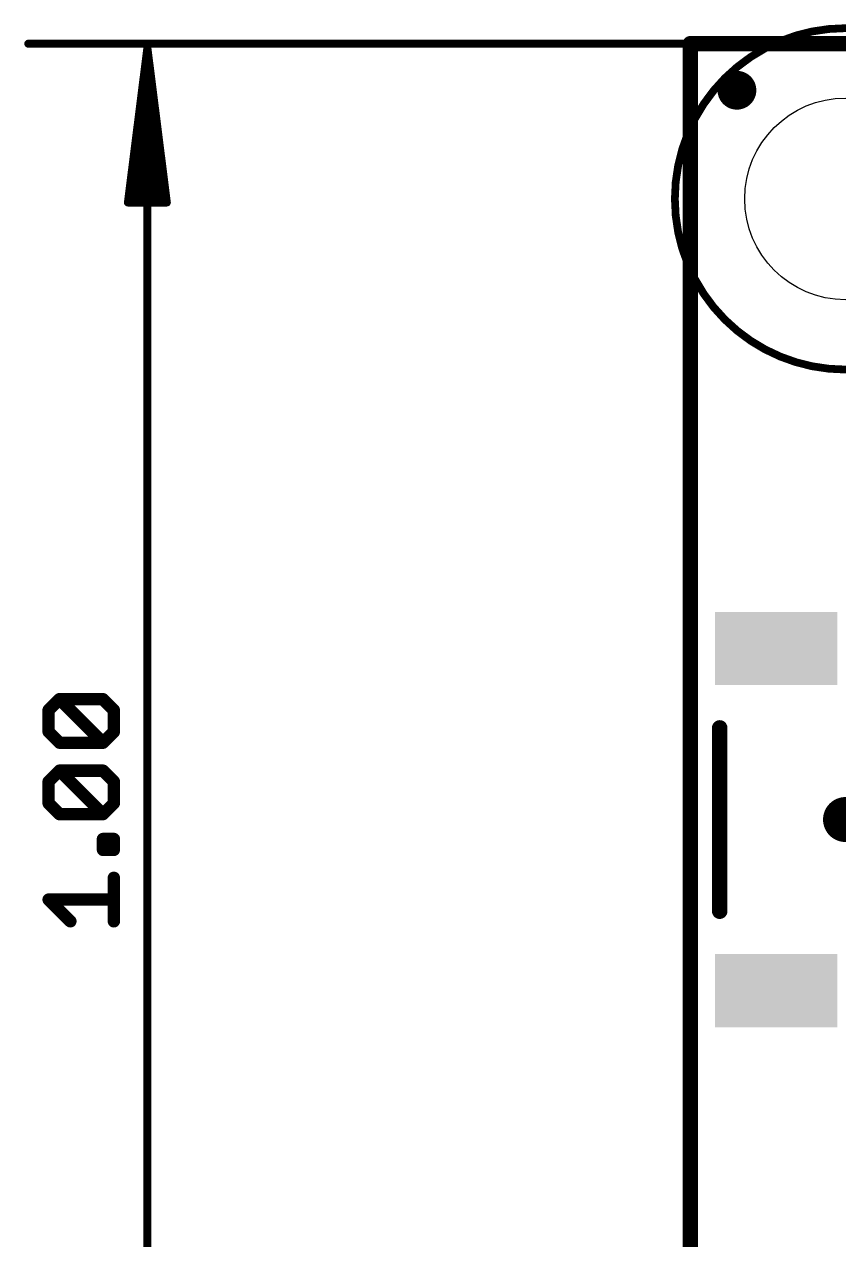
# Model space of a CAD drawing. Extents: x -36 to 72, y -11 to 34.
# Drawn here: x -10.91 to 2.43, y 5.82 to 25.72 of the extents above; entities that cross this region are included whole.
import ezdxf

# ---------------------------------------------------------------- set-up
doc = ezdxf.new("R2010")
doc.units = 0
for name, color, linetype in [('1', 12, 'CONTINUOUS'), ('16', 132, 'CONTINUOUS'), ('18', 110, 'CONTINUOUS'), ('20', 53, 'CONTINUOUS'), ('21', 41, 'CONTINUOUS'), ('23', 53, 'CONTINUOUS'), ('24', 53, 'CONTINUOUS'), ('31', 253, 'CONTINUOUS'), ('39', 12, 'CONTINUOUS'), ('47', 253, 'CONTINUOUS')]:
    doc.layers.add(name, color=color, linetype=linetype)

# ---------------------------------------------------------------- blocks, each defined once
blk = doc.blocks.new('RECT')
blk.add_solid([(-0.5, -0.5), (0.5, -0.5), (-0.5, 0.5), (0.5, 0.5)])
blk = doc.blocks.new('PIE')
at = {"const_width": 0.5}
blk.add_lwpolyline([(0, -0.25, 1), (0, 0.25, 1), (0, -0.25)], format="xyb", dxfattribs=at)
blk = doc.blocks.new('ROUNDV')
at = {"const_width": 0.5}
blk.add_lwpolyline([(0, -0.25, 1), (0, 0.25, 1), (0, -0.25)], format="xyb", dxfattribs=at)

msp = doc.modelspace()

# ---------------------------------------------------------------- linework, layer by layer
at = {"layer": '1', "const_width": 0.254}
for points in [[(0, 0), (0, 25.4)], [(0, 25.4), (25.4, 25.4)]]:
    msp.add_lwpolyline(points, dxfattribs=at)
at = {"layer": '1', "const_width": 0.127}
for points in [[(0.0635, 25.4, 1), (-0.0635, 25.4)], [(0, 25.4635, 1), (0, 25.3365)]]:
    msp.add_lwpolyline(points, format="xyb", dxfattribs=at)
at = {"layer": '16', "const_width": 0.254}
for points in [[(0, 0), (0, 25.4)], [(0, 25.4), (25.4, 25.4)]]:
    msp.add_lwpolyline(points, dxfattribs=at)
at = {"layer": '16', "const_width": 0.127}
for points in [[(0.0635, 25.4, 1), (-0.0635, 25.4)], [(0, 25.4635, 1), (0, 25.3365)]]:
    msp.add_lwpolyline(points, format="xyb", dxfattribs=at)
at = {"layer": '20', "const_width": 0.2032}
for points in [[(0, 0), (0, 25.4)], [(0, 25.4), (25.4, 25.4)]]:
    msp.add_lwpolyline(points, dxfattribs=at)
at = {"layer": '20', "const_width": 0.1016}
for points in [[(0.0508, 25.4, 1), (-0.0508, 25.4)], [(0, 25.4508, 1), (0, 25.3492)]]:
    msp.add_lwpolyline(points, format="xyb", dxfattribs=at)
at = {"layer": '20'}
msp.add_circle((2.54, 22.86), 1.651, dxfattribs=at)
at = {"layer": '21', "const_width": 0.254}
msp.add_lwpolyline([(0.48, 14.2), (0.48, 11.2)], dxfattribs=at)
at = {"layer": '21', "const_width": 0.127}
for points in [[(0.5435, 14.2, 1), (0.4165, 14.2)], [(0.4165, 11.2, 1), (0.5435, 11.2)]]:
    msp.add_lwpolyline(points, format="xyb", dxfattribs=at)
at = {"layer": '23'}
msp.add_point((0.762, 24.638), dxfattribs=at)
at = {"layer": '24'}
msp.add_point((0.762, 24.638), dxfattribs=at)
at = {"layer": '39', "const_width": 0.127}
msp.add_lwpolyline([(2.54, 20.066, 1), (2.54, 25.654, 1), (2.54, 20.066)], format="xyb", dxfattribs=at)
at = {"layer": '47'}
for points, const_width in [([(0, 25.4), (-10.84, 25.4)], 0.13), ([(-8.89, 25.335), (-9.2092, 22.8)], 0.13), ([(-8.89, 25.335), (-9.15, 22.8)], 0.13), ([(-8.89, 25.335), (-9.02, 22.8)], 0.13), ([(-8.89, 25.335), (-8.89, 0.065)], 0.13), ([(-8.5708, 22.8), (-8.89, 25.335)], 0.13), ([(-8.76, 22.8), (-8.89, 25.335)], 0.13), ([(-8.63, 22.8), (-8.89, 25.335)], 0.13), ([(-9.2092, 22.8), (-8.5708, 22.8)], 0.13), ([(-10.5068, 14.4916), (-10.3289, 14.6696)], 0.2032), ([(-10.3289, 14.6696), (-9.6171, 14.6696)], 0.2032), ([(-9.6171, 13.9578), (-10.3289, 14.6696)], 0.2032), ([(-9.6171, 14.6696), (-9.4391, 14.4916)], 0.2032), ([(-10.5068, 14.1357), (-10.5068, 14.4916)], 0.2032), ([(-9.4391, 14.4916), (-9.4391, 14.1357)], 0.2032), ([(-10.3289, 13.9578), (-10.5068, 14.1357)], 0.2032), ([(-9.4391, 14.1357), (-9.6171, 13.9578)], 0.2032), ([(-9.6171, 13.9578), (-10.3289, 13.9578)], 0.2032), ([(-10.5068, 13.3222), (-10.3289, 13.5002)], 0.2032), ([(-10.3289, 13.5002), (-9.6171, 13.5002)], 0.2032), ([(-9.6171, 12.7884), (-10.3289, 13.5002)], 0.2032), ([(-9.6171, 13.5002), (-9.4391, 13.3222)], 0.2032), ([(-10.5068, 12.9663), (-10.5068, 13.3222)], 0.2032), ([(-9.4391, 13.3222), (-9.4391, 12.9663)], 0.2032), ([(-10.3289, 12.7884), (-10.5068, 12.9663)], 0.2032), ([(-9.4391, 12.9663), (-9.6171, 12.7884)], 0.2032), ([(-9.6171, 12.7884), (-10.3289, 12.7884)], 0.2032), ([(-9.6171, 12.2037), (-9.6171, 12.3816)], 0.2032), ([(-9.6171, 12.3816), (-9.4391, 12.3816)], 0.2032), ([(-9.4391, 12.3816), (-9.4391, 12.2037)], 0.2032), ([(-9.4391, 12.2037), (-9.6171, 12.2037)], 0.2032), ([(-9.4391, 11.0343), (-9.4391, 11.7461)], 0.2032), ([(-10.1509, 11.0343), (-10.5068, 11.3902)], 0.2032), ([(-10.5068, 11.3902), (-9.4391, 11.3902)], 0.2032)]:
    msp.add_lwpolyline(points, dxfattribs=dict(at, const_width=const_width))
for points, const_width in [([(-10.84, 25.4325, 1), (-10.84, 25.3675)], 0.065), ([(-8.8575, 25.335, 1), (-8.9225, 25.335)], 0.065), ([(-8.8578, 25.3391, 1), (-8.9222, 25.3309)], 0.065), ([(-8.8575, 25.3333, 1), (-8.9225, 25.3367)], 0.065), ([(-8.8575, 25.3367, 1), (-8.9225, 25.3333)], 0.065), ([(-8.8577, 25.3383, 1), (-8.9223, 25.3317)], 0.065), ([(-8.8577, 25.3317, 1), (-8.9223, 25.3383)], 0.065), ([(-8.8578, 25.3309, 1), (-8.9222, 25.3391)], 0.065), ([(0, 25.3675, 1), (0, 25.4325)], 0.065), ([(-9.2415, 22.8041, 1), (-9.177, 22.7959)], 0.065), ([(-9.2092, 22.8325, 1), (-9.2092, 22.7675)], 0.065), ([(-9.1823, 22.8033, 1), (-9.1177, 22.7967)], 0.065), ([(-9.0525, 22.8017, 1), (-8.9875, 22.7983)], 0.065), ([(-8.7925, 22.7983, 1), (-8.7275, 22.8017)], 0.065), ([(-8.6623, 22.7967, 1), (-8.5977, 22.8033)], 0.065), ([(-8.603, 22.7959, 1), (-8.5385, 22.8041)], 0.065), ([(-8.5708, 22.7675, 1), (-8.5708, 22.8325)], 0.065), ([(-10.3289, 14.7204, 1), (-10.3289, 14.6188)], 0.1016), ([(-10.2929, 14.7055, 1), (-10.3648, 14.6337)], 0.1016), ([(-10.2929, 14.6337, 1), (-10.3648, 14.7055)], 0.1016), ([(-9.5811, 14.7055, 1), (-9.653, 14.6337)], 0.1016), ([(-9.6171, 14.6188, 1), (-9.6171, 14.7204)], 0.1016), ([(-10.456, 14.4916, 1), (-10.5576, 14.4916)], 0.1016), ([(-10.5427, 14.5275, 1), (-10.4709, 14.4557)], 0.1016), ([(-9.3883, 14.4916, 1), (-9.4899, 14.4916)], 0.1016), ([(-9.475, 14.4557, 1), (-9.4032, 14.5275)], 0.1016), ([(-10.4709, 14.1716, 1), (-10.5427, 14.0998)], 0.1016), ([(-10.5576, 14.1357, 1), (-10.456, 14.1357)], 0.1016), ([(-9.4899, 14.1357, 1), (-9.3883, 14.1357)], 0.1016), ([(-9.4032, 14.0998, 1), (-9.475, 14.1716)], 0.1016), ([(-10.3289, 14.0086, 1), (-10.3289, 13.907)], 0.1016), ([(-10.3648, 13.9218, 1), (-10.2929, 13.9937)], 0.1016), ([(-9.653, 13.9937, 1), (-9.5811, 13.9218)], 0.1016), ([(-9.653, 13.9218, 1), (-9.5811, 13.9937)], 0.1016), ([(-9.6171, 13.907, 1), (-9.6171, 14.0086)], 0.1016), ([(-10.3289, 13.551, 1), (-10.3289, 13.4494)], 0.1016), ([(-10.2929, 13.5361, 1), (-10.3648, 13.4643)], 0.1016), ([(-10.2929, 13.4643, 1), (-10.3648, 13.5361)], 0.1016), ([(-9.5811, 13.5361, 1), (-9.653, 13.4643)], 0.1016), ([(-9.6171, 13.4494, 1), (-9.6171, 13.551)], 0.1016), ([(-10.456, 13.3222, 1), (-10.5576, 13.3222)], 0.1016), ([(-10.5427, 13.3581, 1), (-10.4709, 13.2863)], 0.1016), ([(-9.3883, 13.3222, 1), (-9.4899, 13.3222)], 0.1016), ([(-9.475, 13.2863, 1), (-9.4032, 13.3581)], 0.1016), ([(-10.4709, 13.0022, 1), (-10.5427, 12.9304)], 0.1016), ([(-10.5576, 12.9663, 1), (-10.456, 12.9663)], 0.1016), ([(-9.4899, 12.9663, 1), (-9.3883, 12.9663)], 0.1016), ([(-9.4032, 12.9304, 1), (-9.475, 13.0022)], 0.1016), ([(-10.3289, 12.8392, 1), (-10.3289, 12.7376)], 0.1016), ([(-10.3648, 12.7525, 1), (-10.2929, 12.8243)], 0.1016), ([(-9.653, 12.8243, 1), (-9.5811, 12.7525)], 0.1016), ([(-9.653, 12.7525, 1), (-9.5811, 12.8243)], 0.1016), ([(-9.6171, 12.7376, 1), (-9.6171, 12.8392)], 0.1016), ([(-9.5663, 12.3816, 1), (-9.6679, 12.3816)], 0.1016), ([(-9.6171, 12.4324, 1), (-9.6171, 12.3308)], 0.1016), ([(-9.3883, 12.3816, 1), (-9.4899, 12.3816)], 0.1016), ([(-9.4391, 12.3308, 1), (-9.4391, 12.4324)], 0.1016), ([(-9.6171, 12.2545, 1), (-9.6171, 12.1529)], 0.1016), ([(-9.6679, 12.2037, 1), (-9.5663, 12.2037)], 0.1016), ([(-9.4899, 12.2037, 1), (-9.3883, 12.2037)], 0.1016), ([(-9.4391, 12.1529, 1), (-9.4391, 12.2545)], 0.1016), ([(-9.3883, 11.7461, 1), (-9.4899, 11.7461)], 0.1016), ([(-10.4709, 11.4261, 1), (-10.5427, 11.3543)], 0.1016), ([(-10.5068, 11.441, 1), (-10.5068, 11.3394)], 0.1016), ([(-9.4391, 11.3394, 1), (-9.4391, 11.441)], 0.1016), ([(-10.1868, 10.9984, 1), (-10.115, 11.0702)], 0.1016), ([(-9.4899, 11.0343, 1), (-9.3883, 11.0343)], 0.1016)]:
    msp.add_lwpolyline(points, format="xyb", dxfattribs=dict(at, const_width=const_width))

# ---------------------------------------------------------------- block references
at = {"layer": '1', "xscale": 0.635, "yscale": 0.635}
msp.add_blockref('PIE', (0.762, 24.638), dxfattribs=at)
at = {"layer": '1', "xscale": 1.2, "yscale": 2, "rotation": 270}
for p in [(1.405, 15.5), (1.405, 9.9)]:
    msp.add_blockref('RECT', p, dxfattribs=at)
at = {"layer": '16', "xscale": 0.635, "yscale": 0.635}
msp.add_blockref('PIE', (0.762, 24.638), dxfattribs=at)
at = {"layer": '18', "xscale": 0.7366, "yscale": 0.7366}
msp.add_blockref('ROUNDV', (2.54, 12.7), dxfattribs=at)
msp.add_blockref('ROUNDV', (2.54, 12.7), dxfattribs=at)
at = {"layer": '31', "xscale": 1.2, "yscale": 2, "rotation": 270}
for p in [(1.405, 15.5), (1.405, 9.9)]:
    msp.add_blockref('RECT', p, dxfattribs=at)

doc.saveas('drawing.dxf')
